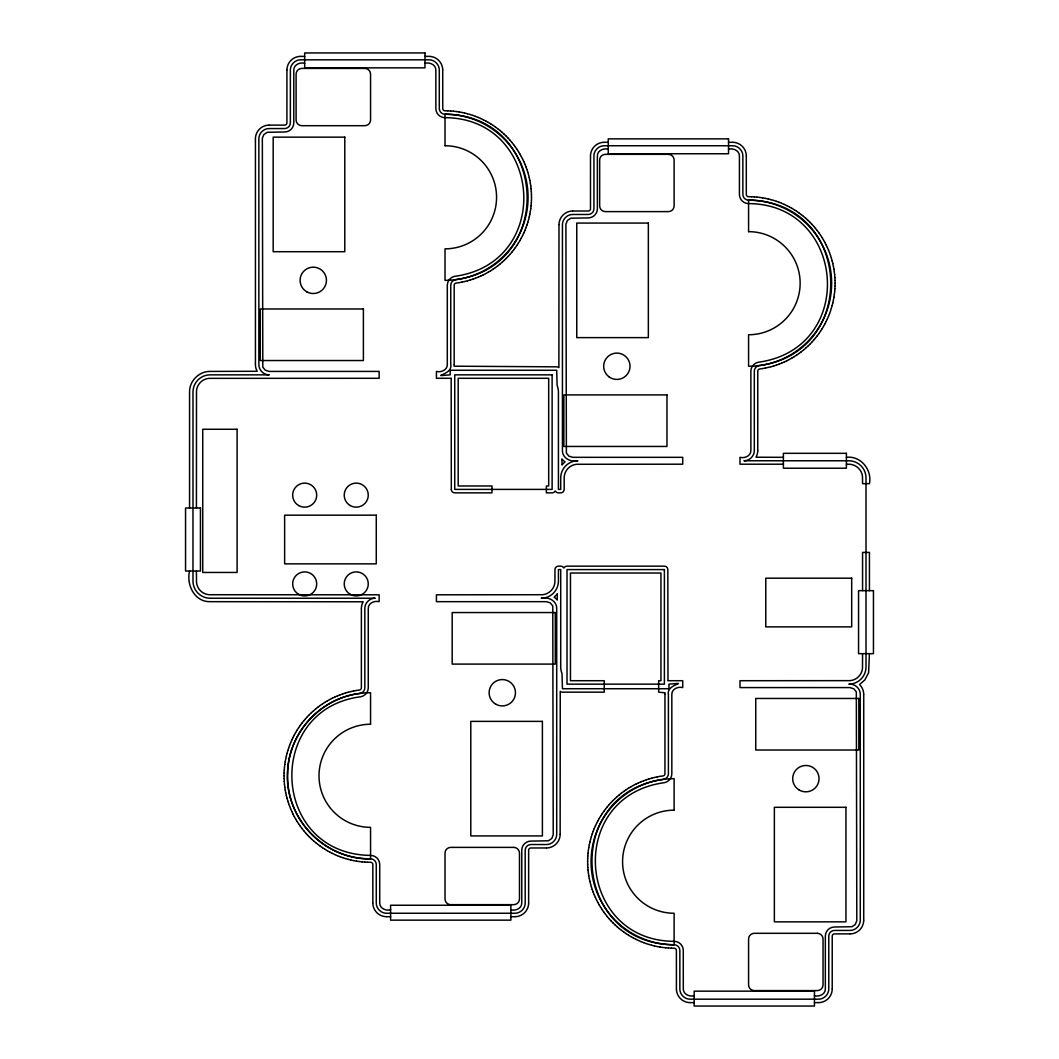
<?xml version="1.0" encoding="UTF-8"?>
<svg xmlns="http://www.w3.org/2000/svg" width="1059" height="1059" viewBox="0 0 1059 1059"><rect width="100%" height="100%" fill="white"/><g stroke="black" fill="none" stroke-linecap="round" stroke-linejoin="round"><path stroke-width="1.5" d="M284.064 775.691L284.103 773.07M531.459 200.019L531.499 197.398M587.639 861.602L587.679 858.981M835.035 285.93L835.074 283.309M255.431 138.623L255.471 137.829A9.16 9.16 0 0 1 255.537 137.207L255.643 136.492A9.16 9.16 0 0 1 255.762 135.883L255.934 135.181A9.16 9.16 0 0 1 256.119 134.586L256.371 133.897A9.16 9.16 0 0 1 256.596 133.328L256.913 132.666A9.16 9.16 0 0 1 257.205 132.123L257.575 131.488A9.16 9.16 0 0 1 257.919 130.972L258.356 130.389A9.16 9.16 0 0 1 258.753 129.913L259.243 129.37A9.16 9.16 0 0 1 259.68 128.933L260.223 128.443A9.16 9.16 0 0 1 260.699 128.046L261.282 127.623A9.16 9.16 0 0 1 261.798 127.279L262.42 126.895A9.16 9.16 0 0 1 262.976 126.603L263.625 126.299A9.16 9.16 0 0 1 264.207 126.061L264.896 125.809A9.16 9.16 0 0 1 265.478 125.637L266.193 125.452A9.16 9.16 0 0 1 266.802 125.333L267.517 125.227A9.16 9.16 0 0 1 268.139 125.161L268.933 125.121M286.936 69.894L286.976 69.1A9.16 9.16 0 0 1 287.042 68.478L287.148 67.763A9.16 9.16 0 0 1 287.267 67.154L287.439 66.439A9.16 9.16 0 0 1 287.624 65.857L287.863 65.168A9.16 9.16 0 0 1 288.101 64.586L288.419 63.937A9.16 9.16 0 0 1 288.71 63.381L289.081 62.759A9.16 9.16 0 0 1 289.425 62.243L289.862 61.66A9.16 9.16 0 0 1 290.259 61.184L290.748 60.641A9.16 9.16 0 0 1 291.185 60.204L291.728 59.714A9.16 9.16 0 0 1 292.205 59.317L292.787 58.88A9.16 9.16 0 0 1 293.303 58.536L293.925 58.166A9.16 9.16 0 0 1 294.468 57.874L295.13 57.557A9.16 9.16 0 0 1 295.699 57.318L296.388 57.08A9.16 9.16 0 0 1 296.983 56.895L297.698 56.723A9.16 9.16 0 0 1 298.294 56.604L299.022 56.498A9.16 9.16 0 0 1 299.631 56.431L300.438 56.392M284.116 772.858L284.249 770.237M361.397 608.303L361.437 607.509A9.16 9.16 0 0 1 361.503 606.886L361.609 606.172A9.16 9.16 0 0 1 361.728 605.563L361.9 604.848A9.16 9.16 0 0 1 362.085 604.265L362.324 603.577A9.16 9.16 0 0 1 362.562 603.008L362.88 602.346A9.16 9.16 0 0 1 363.171 601.79L210.172 601.671C194.631 602.121 186.159 584.74 189.561 571.026M454.179 364.786L454.139 365.58A9.16 9.16 0 0 1 454.073 366.189L556.703 366.838A3.442 3.442 0 0 1 558.887 367.605L558.993 224.852M531.327 202.838L531.459 200.217M559.006 224.548L559.046 223.74A9.16 9.16 0 0 1 559.099 223.131L559.218 222.403A9.16 9.16 0 0 1 559.337 221.794L559.509 221.093A9.16 9.16 0 0 1 559.695 220.497L559.933 219.809A9.16 9.16 0 0 1 560.171 219.239L560.489 218.578A9.16 9.16 0 0 1 560.78 218.035L561.151 217.413A9.16 9.16 0 0 1 561.495 216.896L561.932 216.314A9.16 9.16 0 0 1 562.329 215.824L562.819 215.295A9.16 9.16 0 0 1 563.256 214.858L563.798 214.355A9.16 9.16 0 0 1 564.275 213.971L564.857 213.534A9.16 9.16 0 0 1 565.374 213.19L565.996 212.819A9.16 9.16 0 0 1 566.539 212.528L567.2 212.21A9.16 9.16 0 0 1 567.77 211.972L568.458 211.734A9.16 9.16 0 0 1 569.054 211.548L569.755 211.376A9.16 9.16 0 0 1 570.364 211.257L571.092 211.138A9.16 9.16 0 0 1 571.701 211.085L572.509 211.045M528.64 903.195L528.6 903.989A9.16 9.16 0 0 1 528.534 904.598L528.428 905.326A9.16 9.16 0 0 1 528.309 905.935L528.123 906.636A9.16 9.16 0 0 1 527.951 907.232L527.7 907.92A9.16 9.16 0 0 1 527.461 908.49L527.157 909.151A9.16 9.16 0 0 1 526.866 909.694L526.482 910.33A9.16 9.16 0 0 1 526.138 910.833L525.714 911.428A9.16 9.16 0 0 1 525.317 911.905L524.827 912.448A9.16 9.16 0 0 1 524.39 912.884L523.848 913.374A9.16 9.16 0 0 1 523.371 913.758L522.789 914.195A9.16 9.16 0 0 1 522.272 914.539L521.637 914.923A9.16 9.16 0 0 1 521.094 915.214L520.432 915.519A9.16 9.16 0 0 1 519.863 915.757L519.175 916.009A9.16 9.16 0 0 1 518.579 916.181L517.877 916.366A9.16 9.16 0 0 1 517.269 916.485L516.554 916.591A9.16 9.16 0 0 1 515.932 916.644L515.137 916.684M590.512 155.805L590.551 155.011A9.16 9.16 0 0 1 590.604 154.402L590.71 153.674A9.16 9.16 0 0 1 590.829 153.065L591.015 152.364A9.16 9.16 0 0 1 591.187 151.768L591.438 151.08A9.16 9.16 0 0 1 591.677 150.51L591.994 149.849A9.16 9.16 0 0 1 592.285 149.306L592.656 148.67A9.16 9.16 0 0 1 593 148.167L593.437 147.572A9.16 9.16 0 0 1 593.821 147.095L594.311 146.552A9.16 9.16 0 0 1 594.748 146.116L595.29 145.626A9.16 9.16 0 0 1 595.767 145.242L596.363 144.805A9.16 9.16 0 0 1 596.879 144.461L597.501 144.077A9.16 9.16 0 0 1 598.044 143.786L598.706 143.481A9.16 9.16 0 0 1 599.275 143.243L599.963 142.991A9.16 9.16 0 0 1 600.559 142.819L601.26 142.634A9.16 9.16 0 0 1 601.869 142.515L602.597 142.409A9.16 9.16 0 0 1 603.206 142.356L604.014 142.316M560.132 834.452L560.092 835.26A9.16 9.16 0 0 1 560.039 835.869L559.933 836.597A9.16 9.16 0 0 1 559.814 837.206L559.629 837.907A9.16 9.16 0 0 1 559.456 838.503L559.205 839.191A9.16 9.16 0 0 1 558.967 839.761L558.662 840.422A9.16 9.16 0 0 1 558.371 840.965L557.987 841.587A9.16 9.16 0 0 1 557.643 842.104L557.206 842.686A9.16 9.16 0 0 1 556.822 843.176L556.332 843.705A9.16 9.16 0 0 1 555.896 844.142L555.353 844.645A9.16 9.16 0 0 1 554.876 845.029L554.281 845.466A9.16 9.16 0 0 1 553.778 845.81L553.142 846.181A9.16 9.16 0 0 1 552.599 846.472L551.938 846.79A9.16 9.16 0 0 1 551.368 847.028L550.68 847.266A9.16 9.16 0 0 1 550.084 847.452L549.383 847.624A9.16 9.16 0 0 1 548.774 847.743L548.046 847.862A9.16 9.16 0 0 1 547.437 847.915L546.629 847.955M587.692 858.783L587.811 856.162M664.973 694.214L665.012 693.42A9.16 9.16 0 0 1 665.065 692.811L658.658 692.162L658.658 680.712L660.948 680.712L660.948 573.025L570.457 573.025L570.457 680.712L604.252 680.712L604.252 692.162L562.435 692.162A3.442 3.442 0 0 1 560.251 691.395L560.145 834.148M757.741 450.697L757.701 451.491A9.16 9.16 0 0 1 757.648 452.114L757.542 452.828A9.16 9.16 0 0 1 757.41 453.437L757.238 454.152A9.16 9.16 0 0 1 757.053 454.735L756.814 455.423A9.16 9.16 0 0 1 756.576 455.992L756.258 456.654A9.16 9.16 0 0 1 755.967 457.21L783.395 457.329M834.902 288.763L835.021 286.142M832.202 989.106L832.162 989.9A9.16 9.16 0 0 1 832.109 990.522L832.003 991.237A9.16 9.16 0 0 1 831.871 991.846L831.699 992.561A9.16 9.16 0 0 1 831.514 993.143L831.275 993.832A9.16 9.16 0 0 1 831.037 994.414L830.719 995.063A9.16 9.16 0 0 1 830.428 995.619L830.057 996.241A9.16 9.16 0 0 1 829.713 996.757L829.276 997.34A9.16 9.16 0 0 1 828.893 997.816L828.403 998.359A9.16 9.16 0 0 1 827.966 998.796L827.423 999.286A9.16 9.16 0 0 1 826.947 999.683L826.351 1000.12A9.16 9.16 0 0 1 825.835 1000.464L825.213 1000.834A9.16 9.16 0 0 1 824.67 1001.126L824.008 1001.443A9.16 9.16 0 0 1 823.439 1001.682L822.75 1001.92A9.16 9.16 0 0 1 822.155 1002.105L821.453 1002.277A9.16 9.16 0 0 1 820.844 1002.396L820.116 1002.502A9.16 9.16 0 0 1 819.507 1002.569L818.7 1002.608M863.707 920.377L863.667 921.171A9.16 9.16 0 0 1 863.601 921.793L863.495 922.508A9.16 9.16 0 0 1 863.376 923.117L863.204 923.819A9.16 9.16 0 0 1 863.019 924.414L862.781 925.103A9.16 9.16 0 0 1 862.542 925.672L862.225 926.334A9.16 9.16 0 0 1 861.933 926.877L861.563 927.512A9.16 9.16 0 0 1 861.219 928.028L860.782 928.611A9.16 9.16 0 0 1 860.385 929.087L859.895 929.63A9.16 9.16 0 0 1 859.458 930.067L858.915 930.557A9.16 9.16 0 0 1 858.439 930.954L857.856 931.377A9.16 9.16 0 0 1 857.34 931.721L856.718 932.105A9.16 9.16 0 0 1 856.175 932.397L855.513 932.701A9.16 9.16 0 0 1 854.944 932.939L854.256 933.191A9.16 9.16 0 0 1 853.66 933.363L852.945 933.548A9.16 9.16 0 0 1 852.349 933.667L851.621 933.773A9.16 9.16 0 0 1 851.012 933.839L850.205 933.879M284.262 770.039L284.474 767.418M531.102 205.658L531.314 203.05M587.824 855.95L588.049 853.342M834.664 291.582L834.889 288.961M284.487 767.219L284.792 764.611M530.771 208.477L531.075 205.87M588.063 853.13L588.367 850.523M834.346 294.389L834.651 291.781M284.818 764.399L285.202 761.805M530.36 211.27L530.744 208.676M588.394 850.324L588.778 847.729M833.936 297.195L834.32 294.601M285.242 761.606L285.705 759.025M529.857 214.064L530.334 211.482M588.804 847.518L589.281 844.936M833.433 299.975L833.91 297.394M285.745 758.813L286.301 756.258M529.262 216.83L529.818 214.262M589.32 844.738L589.876 842.17M832.837 302.742L833.393 300.187M286.354 756.06L286.989 753.505M528.587 219.57L529.222 217.029M589.916 841.971L590.565 839.43M832.149 305.495L832.798 302.94M287.042 753.306L287.757 750.791M527.806 222.297L528.534 219.769M590.618 839.231L591.332 836.703M831.381 308.209L832.096 305.694M287.823 750.593L288.617 748.091M526.945 224.998L527.753 222.496M591.399 836.504L592.193 834.002M830.521 310.909L831.315 308.407M288.683 747.892L289.57 745.43M525.992 227.659L526.879 225.183M592.259 833.817L593.146 831.341M829.568 313.57L830.455 311.108M289.65 745.232L290.616 742.796M524.96 230.293L525.926 227.857M593.212 831.143L594.178 828.707M828.535 316.204L829.501 313.768M290.695 742.597L291.728 740.188M523.834 232.887L524.88 230.478M594.258 828.522L595.304 826.113M827.41 318.812L828.456 316.403M522.63 235.455L523.755 233.073M291.821 740.003L292.946 737.633M826.205 321.367L827.317 318.997M595.396 825.927L596.508 823.545M521.346 237.971L522.537 235.641M293.025 737.448L294.23 735.118M824.908 323.882L826.113 321.552M596.601 823.359L597.806 821.029M519.969 240.446L521.24 238.156M294.323 734.933L295.607 732.643M823.545 326.357L824.815 324.067M597.898 820.844L599.169 818.554M518.513 242.868L519.863 240.618M295.699 732.457L297.05 730.207M822.088 328.793L823.439 326.543M599.275 818.382L600.625 816.132M516.991 245.251L518.407 243.054M297.169 730.035L298.585 727.824M820.553 331.176L821.983 328.965M600.731 815.946L602.161 813.749M515.376 247.581L516.871 245.423M298.704 727.652L300.187 725.494M818.951 333.506L820.447 331.348M602.267 813.577L603.762 811.419M513.694 249.858L515.256 247.753M300.319 725.336L301.881 723.231M817.27 335.769L818.832 333.664M603.882 811.247L605.444 809.142M511.934 252.082L513.562 250.017M302 723.059L303.629 721.007M815.509 337.993L817.138 335.941M605.576 808.983L607.204 806.918M510.107 254.239L511.801 252.241M303.761 720.848L305.455 718.849M813.683 340.151L815.377 338.152M607.337 806.759L609.031 804.761M508.214 256.331L509.975 254.398M305.601 718.69L307.362 716.744M811.776 342.256L813.55 340.31M609.163 804.602L610.937 802.669M506.242 258.37L508.068 256.49M307.507 716.599L309.321 714.706M809.817 344.294L811.644 342.401M611.069 802.51L612.896 800.63M504.216 260.342L506.096 258.515M309.466 714.56L311.359 712.733M807.779 346.267L809.672 344.44M613.042 800.485L614.935 798.658M502.125 262.248L504.058 260.488M311.505 712.601L313.451 710.841M805.687 348.159L807.633 346.399M615.08 798.512L617.026 796.752M499.967 264.075L501.966 262.38M313.61 710.695L315.608 709M803.529 349.999L805.542 348.305M617.172 796.62L619.184 794.925M497.743 265.849L499.808 264.207M315.767 708.868L317.819 707.24M801.319 351.76L803.371 350.132M619.343 794.793L621.395 793.151M495.48 267.53L497.584 265.968M317.991 707.121L320.096 705.559M799.042 353.441L801.16 351.879M621.554 793.032L623.658 791.47M493.15 269.145L495.308 267.649M796.725 355.056L798.883 353.574M320.255 705.426L322.413 703.944M623.83 791.351L625.988 789.855M490.78 270.68L492.978 269.264M794.343 356.592L796.553 355.175M322.585 703.825L324.795 702.408M626.16 789.736L628.371 788.32M488.345 272.137L490.595 270.786M791.92 358.061L794.171 356.711M324.967 702.289L327.218 700.939M628.543 788.214L630.793 786.863M485.882 273.513L488.173 272.242M789.445 359.438L791.748 358.154M327.403 700.846L329.693 699.562M630.965 786.758L633.269 785.487M483.354 274.81L485.697 273.619M786.93 360.735L789.273 359.531M329.878 699.469L332.208 698.265M633.441 785.381L635.784 784.189M480.799 276.028L483.182 274.903M784.375 361.94L786.744 360.815M332.394 698.185L334.763 697.06M635.969 784.097L638.339 782.972M478.205 277.154L480.614 276.108M781.78 363.065L784.189 362.032M334.948 696.968L337.358 695.935M638.524 782.892L640.933 781.846M475.584 278.199L478.019 277.233M779.146 364.111L781.595 363.144M337.556 695.856L339.992 694.889M641.119 781.767L643.568 780.801M472.91 279.152L475.385 278.265M776.485 365.077L778.961 364.19M340.191 694.81L342.653 693.923M643.753 780.735L646.228 779.848M470.222 280.026L472.724 279.219M773.798 365.937L776.287 365.143M342.851 693.857L345.353 693.063M646.427 779.781L648.915 778.974M467.496 280.807L470.024 280.079M771.071 366.718L773.599 366.004M345.552 692.996L348.067 692.282M649.114 778.921L651.642 778.193M464.755 281.495L467.297 280.86M768.331 367.407L770.873 366.771M348.265 692.229L350.82 691.593M651.841 778.14L654.383 777.505M461.989 282.091L464.557 281.535M765.564 368.016L768.132 367.46M351.019 691.54L353.587 690.984M654.581 777.465L657.149 776.909M459.209 282.607L461.79 282.131M762.771 368.519L765.353 368.055M353.785 690.945L356.367 690.481M657.348 776.869L659.942 776.393M458.997 282.634L455.992 283.084A2.29 2.29 0 0 0 454.192 285.109L454.179 364.468M762.573 368.558L759.568 369.009A2.29 2.29 0 0 0 757.767 371.021L757.754 450.393M356.565 690.442L359.583 689.991A2.29 2.29 0 0 0 361.371 687.979L361.384 608.607M660.141 776.366L663.146 775.916A2.29 2.29 0 0 0 664.946 773.891L664.959 694.532M300.743 56.392L304.688 56.392M424.963 56.392L428.908 56.392M304.688 63.262C299.935 62.018 293.581 64.705 293.806 70.251L293.793 123.003A9.16 9.16 0 0 1 284.805 131.991L267.239 132.282L263.823 134.559L262.341 138.252L262.804 367.116L265.306 370.213L269.224 371.418L379.148 371.418L379.148 378.288L208.835 378.354A13.741 13.741 0 0 0 196.497 390.692L196.431 508.016M424.963 63.262C429.716 62.018 436.07 64.705 435.845 70.251L435.858 108.68A9.16 9.16 0 0 0 444.846 117.668L445.018 117.668M269.238 125.121L284.858 125.108A2.29 2.29 0 0 0 286.91 123.056L286.923 70.198M604.318 142.303L608.263 142.303M728.539 142.303L732.484 142.303M608.263 149.173C603.524 147.929 597.144 150.603 597.369 156.163L597.369 208.914A9.16 9.16 0 0 1 588.38 217.902L570.801 218.194L567.478 220.378L565.903 224.164L566.38 453.027L568.882 456.138L572.8 457.329L682.724 457.329L682.724 464.199L576.546 464.279A13.741 13.741 0 0 0 564.222 476.603L564.156 489.404A3.442 3.442 0 0 1 560.714 492.845L558.424 492.845A3.442 3.442 0 0 1 555.393 491.032L555.154 491.032A3.442 3.442 0 0 1 552.123 492.845L546.391 492.845L546.391 485.975L548.694 485.975L548.694 378.288L458.19 378.288L458.19 485.975L491.985 485.975L491.985 492.845L454.748 492.845A3.442 3.442 0 0 1 451.319 489.404M728.539 149.173C733.278 147.929 739.645 150.616 739.42 156.163L739.42 194.591A9.16 9.16 0 0 0 748.422 203.593C845.77 203.831 857.909 348.517 758.27 362.257A9.174 9.174 0 0 0 750.871 371.074L750.884 450.34C751.096 455.86 744.742 458.626 739.989 457.329L739.989 464.199L783.395 464.199M572.813 211.032L588.433 211.019A2.29 2.29 0 0 0 590.485 208.967L590.498 156.123M846.406 457.329C860.755 455.489 872.272 469.944 869.439 483.672L862.569 483.672L862.503 476.603A13.741 13.741 0 0 0 850.165 464.279L846.406 464.199M546.325 847.968L530.705 847.981A2.29 2.29 0 0 0 528.653 850.033L528.64 902.877M390.599 909.827C385.86 911.097 379.493 908.384 379.718 902.837L379.718 864.409A9.16 9.16 0 0 0 370.729 855.407C270.627 854.428 264.128 708.908 360.867 696.743A9.174 9.174 0 0 0 368.267 687.926L368.267 608.66C368.042 603.114 374.409 600.427 379.148 601.671L379.148 594.801L208.835 594.721A13.741 13.741 0 0 1 196.497 582.397L196.431 571.026M510.888 909.827C515.627 911.071 521.994 908.384 521.769 902.837L521.769 850.086A9.16 9.16 0 0 1 530.758 841.098L548.337 840.806L551.739 838.529L553.235 834.836L552.758 605.973L550.256 602.862L546.338 601.671L436.427 601.671L436.427 594.801L542.592 594.721A13.741 13.741 0 0 0 554.916 582.397L554.982 569.596A3.442 3.442 0 0 1 558.424 566.155L560.714 566.155A3.442 3.442 0 0 1 563.745 567.968L563.984 567.968A3.442 3.442 0 0 1 567.015 566.155L664.39 566.155A3.442 3.442 0 0 1 667.832 569.596L667.977 680.858A3.442 3.442 0 0 1 668.97 680.712L682.724 680.712L682.724 687.582C677.985 686.311 671.605 689.038 671.83 694.572L671.83 773.838A9.174 9.174 0 0 1 664.443 782.667C565.413 795.997 576.493 941.107 674.292 941.332A9.16 9.16 0 0 1 683.28 950.32L683.293 988.749C683.068 994.295 689.435 996.982 694.174 995.738M386.667 916.697L390.599 916.697M510.888 916.697L514.82 916.697M849.9 933.879L834.28 933.892A2.29 2.29 0 0 0 832.228 935.944L832.215 988.802M814.45 995.738C819.203 996.982 825.57 994.295 825.345 988.749L825.345 935.997A9.16 9.16 0 0 1 834.333 927.009L851.913 926.718L855.235 924.533L856.81 920.748L856.334 691.884L853.832 688.787L849.914 687.582L739.989 687.582L739.989 680.712L850.165 680.646A13.741 13.741 0 0 0 862.503 668.308L862.569 653.655M690.23 1002.608L694.174 1002.608M814.45 1002.608L818.395 1002.608M447.745 110.851L444.793 110.785A2.29 2.29 0 0 1 442.741 108.733L442.728 70.198M445.032 117.668C542.658 118.105 553.698 262.95 454.695 276.333A9.174 9.174 0 0 0 447.308 285.162L447.308 364.428C447.533 369.948 441.166 372.702 436.427 371.418L436.427 378.288L450.168 378.288A3.442 3.442 0 0 0 451.174 378.142L451.319 489.404M751.308 196.762L748.369 196.696A2.29 2.29 0 0 1 746.317 194.644L746.291 156.123M367.83 862.238L370.782 862.304A2.29 2.29 0 0 1 372.834 864.356L372.847 902.877M671.393 948.149L674.345 948.215A2.29 2.29 0 0 1 676.397 950.267L676.423 988.802M429.213 56.392L430.02 56.431A9.16 9.16 0 0 1 430.629 56.498L431.357 56.604A9.16 9.16 0 0 1 431.966 56.723L432.668 56.895A9.16 9.16 0 0 1 433.263 57.08L433.952 57.318A9.16 9.16 0 0 1 434.521 57.557L435.183 57.874A9.16 9.16 0 0 1 435.726 58.166L436.348 58.536A9.16 9.16 0 0 1 436.864 58.88L437.446 59.317A9.16 9.16 0 0 1 437.936 59.714L438.466 60.204A9.16 9.16 0 0 1 438.903 60.641L439.406 61.184A9.16 9.16 0 0 1 439.789 61.66L440.226 62.243A9.16 9.16 0 0 1 440.57 62.759L440.941 63.381A9.16 9.16 0 0 1 441.232 63.937L441.55 64.586A9.16 9.16 0 0 1 441.788 65.168L442.027 65.857A9.16 9.16 0 0 1 442.212 66.439L442.384 67.154A9.16 9.16 0 0 1 442.503 67.763L442.622 68.478A9.16 9.16 0 0 1 442.675 69.1L442.715 69.894M447.944 110.851L450.565 110.983M732.788 142.316L733.583 142.356A9.16 9.16 0 0 1 734.205 142.409L734.92 142.515A9.16 9.16 0 0 1 735.528 142.634L736.243 142.819A9.16 9.16 0 0 1 736.826 142.991L737.514 143.243A9.16 9.16 0 0 1 738.097 143.481L738.745 143.786A9.16 9.16 0 0 1 739.301 144.077L739.923 144.461A9.16 9.16 0 0 1 740.44 144.805L741.022 145.242A9.16 9.16 0 0 1 741.499 145.626L742.041 146.116A9.16 9.16 0 0 1 742.478 146.552L742.968 147.095A9.16 9.16 0 0 1 743.365 147.572L743.802 148.167A9.16 9.16 0 0 1 744.146 148.67L744.517 149.306A9.16 9.16 0 0 1 744.808 149.849L745.126 150.51A9.16 9.16 0 0 1 745.364 151.08L745.602 151.768A9.16 9.16 0 0 1 745.788 152.364L745.96 153.065A9.16 9.16 0 0 1 746.079 153.674L746.185 154.402A9.16 9.16 0 0 1 746.251 155.011L746.291 155.805M751.519 196.762L754.14 196.895M364.998 862.105L367.619 862.238M386.35 916.684L385.555 916.644A9.16 9.16 0 0 1 384.933 916.591L384.218 916.485A9.16 9.16 0 0 1 383.61 916.366L382.895 916.181A9.16 9.16 0 0 1 382.312 916.009L381.624 915.757A9.16 9.16 0 0 1 381.055 915.519L380.393 915.214A9.16 9.16 0 0 1 379.85 914.923L379.215 914.539A9.16 9.16 0 0 1 378.698 914.195L378.116 913.758A9.16 9.16 0 0 1 377.639 913.374L377.097 912.884A9.16 9.16 0 0 1 376.66 912.448L376.17 911.905A9.16 9.16 0 0 1 375.773 911.428L375.349 910.833A9.16 9.16 0 0 1 375.005 910.33L374.621 909.694A9.16 9.16 0 0 1 374.33 909.151L374.026 908.49A9.16 9.16 0 0 1 373.787 907.92L373.536 907.232A9.16 9.16 0 0 1 373.364 906.636L373.178 905.935A9.16 9.16 0 0 1 373.059 905.326L372.953 904.598A9.16 9.16 0 0 1 372.887 903.989L372.847 903.195M668.573 948.017L671.194 948.149M689.925 1002.608L689.131 1002.569A9.16 9.16 0 0 1 688.509 1002.502L687.781 1002.396A9.16 9.16 0 0 1 687.185 1002.277L686.47 1002.105A9.16 9.16 0 0 1 685.875 1001.92L685.199 1001.682A9.16 9.16 0 0 1 684.617 1001.443L683.955 1001.126A9.16 9.16 0 0 1 683.412 1000.834L682.79 1000.464A9.16 9.16 0 0 1 682.274 1000.12L681.692 999.683A9.16 9.16 0 0 1 681.215 999.286L680.672 998.796A9.16 9.16 0 0 1 680.235 998.359L679.746 997.816A9.16 9.16 0 0 1 679.349 997.34L678.912 996.757A9.16 9.16 0 0 1 678.567 996.241L678.197 995.619A9.16 9.16 0 0 1 677.906 995.063L677.588 994.414A9.16 9.16 0 0 1 677.35 993.832L677.111 993.143A9.16 9.16 0 0 1 676.926 992.561L676.754 991.846A9.16 9.16 0 0 1 676.635 991.237L676.529 990.522A9.16 9.16 0 0 1 676.463 989.9L676.423 989.106M450.777 110.996L453.384 111.208M754.352 196.908L756.96 197.12M362.178 861.88L364.799 862.092M665.754 947.792L668.361 948.004M453.596 111.235L456.204 111.526M757.172 197.146L759.78 197.451M359.372 861.549L361.979 861.854M662.934 947.474L665.542 947.765M456.403 111.552L458.997 111.936M759.978 197.477L762.573 197.861M356.565 861.139L359.16 861.523M660.141 947.064L662.735 947.448M459.209 111.976L461.79 112.439M762.771 197.887L765.353 198.364M353.785 860.636L356.367 861.113M657.348 946.561L659.942 947.024M461.989 112.479L464.557 113.035M765.564 198.404L768.132 198.96M351.019 860.04L353.587 860.596M654.581 945.965L657.149 946.521M464.755 113.088L467.297 113.723M768.331 198.999L770.873 199.635M348.265 859.365L350.82 860.001M651.841 945.277L654.383 945.912M771.071 199.688L773.599 200.416M467.496 113.776L470.024 114.491M649.114 944.509L651.642 945.224M345.552 858.584L348.067 859.312M773.798 200.469L776.287 201.276M470.222 114.557L472.724 115.365M646.427 943.635L648.915 944.443M342.851 857.724L345.353 858.531M776.485 201.342L778.961 202.229M472.91 115.431L475.385 116.305M643.753 942.695L646.228 943.569M340.191 856.771L342.653 857.658M779.146 202.295L781.595 203.262M475.584 116.384L478.019 117.35M641.119 941.65L643.568 942.616M337.556 855.738L339.992 856.705M781.78 203.341L784.189 204.387M478.205 117.43L480.614 118.462M638.524 940.538L640.933 941.57M334.948 854.613L337.358 855.659M784.375 204.466L786.744 205.592M480.799 118.555L483.182 119.68M635.969 939.32L638.339 940.445M332.394 853.408L334.763 854.534M786.93 205.684L789.273 206.876M483.354 119.773L485.697 120.964M633.441 938.036L635.784 939.227M329.878 852.124L332.208 853.316M789.445 206.982L791.748 208.252M485.882 121.057L488.173 122.341M630.965 936.659L633.269 937.943M327.403 850.748L329.693 852.018M791.92 208.358L794.171 209.708M488.345 122.447L490.595 123.784M628.543 935.216L630.793 936.553M324.967 849.292L327.218 850.642M794.343 209.814L796.553 211.231M490.78 123.903L492.978 125.319M626.16 933.681L628.371 935.097M322.585 847.769L324.795 849.186M796.725 211.35L798.883 212.846M493.15 125.439L495.308 126.934M623.83 932.066L625.988 933.561M320.255 846.154L322.413 847.65M799.042 212.965L801.16 214.527M495.48 127.054L497.584 128.616M621.554 930.384L623.658 931.946M317.991 844.473L320.096 846.035M801.319 214.659L803.371 216.288M497.743 128.735L499.808 130.363M619.343 928.637L621.395 930.265M315.767 842.712L317.819 844.341M803.529 216.42L805.542 218.114M499.967 130.495L501.966 132.203M617.172 926.797L619.184 928.505M313.61 840.886L315.608 842.58M805.687 218.247L807.633 220.007M502.125 132.335L504.058 134.096M615.08 924.904L617.026 926.665M311.505 838.993L313.451 840.753M807.779 220.153L809.672 221.98M504.216 134.241L506.096 136.055M613.042 922.945L614.935 924.759M309.466 837.02L311.359 838.847M809.817 222.125L811.644 224.005M506.242 136.201L508.068 138.094M611.069 920.906L612.896 922.799M307.507 834.995L309.321 836.875M811.776 224.164L813.55 226.097M508.214 138.239L509.975 140.185M609.163 918.815L610.937 920.761M305.601 832.904L307.362 834.836M813.683 226.255L815.377 228.254M510.107 140.344L511.801 142.343M607.337 916.657L609.031 918.656M303.761 830.746L305.455 832.745M815.509 228.413L817.138 230.478M511.934 142.502L513.562 144.554M605.576 914.446L607.204 916.498M302 828.522L303.629 830.587M817.27 230.637L818.832 232.742M513.694 144.726L515.256 146.83M603.882 912.17L605.444 914.274M300.319 826.258L301.881 828.363M818.951 232.914L820.447 235.072M515.376 147.002L516.871 149.16M602.267 909.84L603.762 911.998M298.704 823.928L300.187 826.086M820.553 235.244L821.983 237.441M516.991 149.319L518.407 151.53M600.731 907.47L602.161 909.681M297.169 821.559L298.585 823.756M822.088 237.626L823.439 239.877M518.513 151.702L519.863 153.952M599.275 905.048L600.625 907.298M295.699 819.123L297.05 821.374M823.545 240.049L824.815 242.339M519.969 154.137L521.24 156.428M597.898 902.572L599.169 904.863M294.323 816.661L295.607 818.951M824.908 242.524L826.113 244.867M521.346 156.613L522.537 158.943M596.601 900.057L597.806 902.387M293.025 814.133L294.23 816.476M826.205 245.039L827.317 247.422M522.63 159.128L523.755 161.498M595.396 897.502L596.508 899.872M291.821 811.578L292.946 813.961M827.41 247.607L828.456 250.017M523.834 161.683L524.88 164.092M594.258 894.908L595.304 897.317M290.695 808.983L291.728 811.393M828.535 250.202L829.501 252.638M524.96 164.291L525.926 166.726M593.212 892.274L594.178 894.709M289.65 806.362L290.616 808.798M829.568 252.836L830.455 255.312M525.992 166.925L526.879 169.387M592.259 889.613L593.146 892.075M288.683 803.688L289.57 806.164M830.521 255.497L831.315 257.999M526.945 169.586L527.753 172.088M591.399 886.913L592.193 889.414M287.823 801.001L288.617 803.503M831.381 258.197L832.096 260.726M527.806 172.286L528.534 174.801M590.618 884.199L591.332 886.714M287.042 798.274L287.757 800.803M832.149 260.924L832.798 263.466M528.587 175L529.222 177.555M589.916 881.445L590.565 884M286.354 795.534L286.989 798.076M832.837 263.665L833.393 266.233M529.262 177.753L529.818 180.321M589.32 878.679L589.876 881.247M285.745 792.767L286.301 795.335M833.433 266.431L833.91 269.012M529.857 180.52L530.334 183.101M588.804 875.899L589.281 878.48M285.242 789.988L285.705 792.569M833.936 269.224L834.32 271.819M530.36 183.3L530.744 185.894M588.394 873.106L588.778 875.7M284.818 787.181L285.202 789.776M834.346 272.017L834.651 274.625M530.771 186.106L531.075 188.714M588.063 870.286L588.367 872.894M284.487 784.375L284.792 786.983M834.664 274.837L834.889 277.445M587.824 867.467L588.049 870.088M531.102 188.912L531.314 191.533M284.262 781.555L284.474 784.163M863.707 694.214L863.667 693.42A9.16 9.16 0 0 0 863.601 692.811L863.495 692.083A9.16 9.16 0 0 0 863.376 691.474L863.204 690.772A9.16 9.16 0 0 0 863.019 690.177L862.781 689.488A9.16 9.16 0 0 0 862.542 688.919L862.225 688.257A9.16 9.16 0 0 0 861.933 687.715L861.563 687.079A9.16 9.16 0 0 0 861.219 686.576L860.782 685.98A9.16 9.16 0 0 0 860.385 685.504L859.511 684.577L864.872 679.918L868.605 672.796L869.439 653.655M834.902 277.657L835.021 280.278M587.692 864.647L587.811 867.268M531.327 191.732L531.459 194.353M284.116 778.722L284.249 781.343M255.431 364.786L255.471 365.58A9.16 9.16 0 0 0 255.537 366.189L255.643 366.917A9.16 9.16 0 0 0 255.762 367.526L255.934 368.228A9.16 9.16 0 0 0 256.119 368.823L256.371 369.512A9.16 9.16 0 0 0 256.596 370.081L256.913 370.743A9.16 9.16 0 0 0 257.205 371.285L210.172 371.418C199.158 371.153 189.296 381.015 189.561 392.029L189.561 508.016M835.035 280.476L835.074 283.097M587.639 861.814L587.679 864.435M531.459 194.565L531.499 197.186M284.064 775.903L284.103 778.524M869.439 590.657L869.439 552.414L862.569 552.414L862.569 590.657M863.72 694.532L863.72 920.059M255.431 138.941L255.431 364.468M287.545 773.123C284.871 818.422 325.192 860.067 370.557 858.849A5.719 5.719 0 0 1 376.276 864.568L376.276 902.877C376.117 908.437 381.108 913.427 386.667 913.255L514.82 913.255C520.379 913.427 525.37 908.437 525.198 902.877L525.198 850.258A5.732 5.732 0 0 1 530.93 844.526L546.325 844.526C551.885 844.698 556.875 839.708 556.703 834.148L556.703 608.607C556.981 600.744 548.152 596.495 541.242 598.229A17.182 17.182 0 0 0 558.424 581.047L558.424 569.596L560.714 569.596L560.714 666.971A17.182 17.182 0 0 0 562.025 673.537L562.435 688.734L668.97 688.734L668.97 684.154C691.765 682.261 665.833 683.69 668.401 694.532L668.401 773.679A5.719 5.719 0 0 1 663.384 779.358C561.376 793.548 571.966 944.231 674.12 944.76A5.732 5.732 0 0 1 679.852 950.492L679.852 988.802C679.693 994.361 684.67 999.339 690.23 999.18L818.395 999.18C823.955 999.339 828.945 994.361 828.773 988.802L828.773 936.169A5.732 5.732 0 0 1 834.505 930.437L849.9 930.437C855.46 930.609 860.438 925.619 860.279 920.059L860.279 694.532C860.477 688.535 854.732 683.465 848.828 684.154A17.182 17.182 0 0 0 866.01 666.971L866.01 477.953A17.182 17.182 0 0 0 848.828 460.771L743.934 460.771C749.494 460.93 754.485 455.952 754.312 450.393L754.312 371.246A5.732 5.732 0 0 1 758.84 365.646C860.001 352.568 852.416 201.104 748.581 200.151A5.719 5.719 0 0 1 742.862 194.432L742.862 156.123C743.021 150.563 738.044 145.573 732.484 145.745L604.318 145.745C598.759 145.573 593.768 150.563 593.94 156.123L593.94 208.742A5.732 5.732 0 0 1 588.208 214.474L572.813 214.474C567.253 214.302 562.263 219.292 562.435 224.852L562.435 450.393C562.17 458.256 570.986 462.505 577.896 460.771A17.182 17.182 0 0 0 560.714 477.953L560.714 489.404L558.424 489.404L558.424 392.029A17.182 17.182 0 0 0 557.113 385.463L556.703 370.266L450.168 370.266L450.168 374.846C427.386 376.739 453.305 375.31 450.737 364.468L450.737 285.321A5.719 5.719 0 0 1 455.767 279.642C556.915 266.008 548.019 114.915 445.018 114.24A5.732 5.732 0 0 1 439.286 108.508L439.286 70.198C439.459 64.639 434.468 59.661 428.908 59.82L300.743 59.82C295.183 59.661 290.206 64.639 290.365 70.198L290.365 122.831A5.732 5.732 0 0 1 284.633 128.563L269.238 128.563C263.678 128.391 258.7 133.381 258.859 138.941L258.859 364.468C258.7 370.028 263.678 375.018 269.238 374.846L210.172 374.846A17.182 17.182 0 0 0 192.99 392.029L192.99 581.047A17.182 17.182 0 0 0 210.172 598.229L375.204 598.229C369.644 598.07 364.667 603.048 364.826 608.607L364.826 687.754A5.732 5.732 0 0 1 360.298 693.354C320.837 697.524 288.074 733.331 287.545 773.03M562.064 464.742L561.932 458.931A9.16 9.16 0 0 0 562.329 459.407L562.819 459.95A9.16 9.16 0 0 0 563.256 460.387L563.798 460.877A9.16 9.16 0 0 0 564.275 461.274L565.043 461.843L562.064 464.742M557.286 594.006L554.095 597.157L554.876 597.726A9.16 9.16 0 0 1 555.353 598.123L555.896 598.613A9.16 9.16 0 0 1 556.332 599.05L556.822 599.593A9.16 9.16 0 0 1 557.206 600.069L557.286 594.006M424.963 52.95L304.688 52.95L304.688 67.842L424.963 67.842L424.963 52.95M364.826 68.411L301.815 68.411A5.732 5.732 0 0 0 296.096 74.143L296.096 119.971A5.732 5.732 0 0 0 301.815 125.69L364.826 125.69A5.732 5.732 0 0 0 370.557 119.971L370.557 74.143A5.732 5.732 0 0 0 364.826 68.411M344.784 137.154L273.182 137.154L273.182 251.698L344.784 251.698L344.784 137.154M728.539 138.861L608.263 138.861L608.263 153.754L728.539 153.754L728.539 138.861M668.401 154.336L605.391 154.336A5.732 5.732 0 0 0 599.659 160.055L599.659 205.883A5.732 5.732 0 0 0 605.391 211.615L668.401 211.615A5.732 5.732 0 0 0 674.12 205.883L674.12 160.055A5.732 5.732 0 0 0 668.401 154.336M648.346 223.065L576.758 223.065L576.758 337.622L648.346 337.622L648.346 223.065M363.396 308.976L260.289 308.976L260.289 360.537L363.396 360.537L363.396 308.976M552.123 374.846L454.748 374.846L454.748 489.404L552.123 489.404L552.123 374.846M666.971 394.901L563.865 394.901L563.865 446.448L666.971 446.448L666.971 394.901M237.097 429.266L202.732 429.266L202.732 572.456L237.097 572.456L237.097 429.266M846.406 453.318L783.395 453.318L783.395 468.21L846.406 468.21L846.406 453.318M200.442 508.016L185.55 508.016L185.55 571.026L200.442 571.026L200.442 508.016M376.276 515.177L284.633 515.177L284.633 563.865L376.276 563.865L376.276 515.177M664.39 569.596L567.015 569.596L567.015 684.154L664.39 684.154L664.39 569.596M851.688 578.188L765.776 578.188L765.776 626.875L851.688 626.875L851.688 578.188M873.45 590.657L858.558 590.657L858.558 653.655L873.45 653.655L873.45 590.657M555.273 612.552L452.18 612.552L452.18 664.099L555.273 664.099L555.273 612.552M858.849 698.463L755.742 698.463L755.742 750.024L858.849 750.024L858.849 698.463M542.393 721.378L470.792 721.378L470.792 835.935L542.393 835.935L542.393 721.378M845.956 807.302L774.367 807.302L774.367 921.846L845.956 921.846L845.956 807.302M513.747 847.385L450.737 847.385A5.732 5.732 0 0 0 445.018 853.117L445.018 898.945A5.732 5.732 0 0 0 450.737 904.664L513.747 904.664A5.732 5.732 0 0 0 519.479 898.945L519.479 853.117A5.732 5.732 0 0 0 513.747 847.385M510.888 905.246L390.599 905.246L390.599 920.139L510.888 920.139L510.888 905.246M817.323 933.31L754.312 933.31A5.732 5.732 0 0 0 748.581 939.042L748.581 984.857A5.732 5.732 0 0 0 754.312 990.589L817.323 990.589A5.732 5.732 0 0 0 823.042 984.857L823.042 939.042A5.732 5.732 0 0 0 817.323 933.31M814.45 991.158L694.174 991.158L694.174 1006.05L814.45 1006.05L814.45 991.158M748.581 231.656L748.581 200.151A83.052 83.052 0 0 1 831.646 283.203A83.052 83.052 0 0 1 748.581 366.255L748.581 334.75A51.547 51.547 0 0 0 800.141 283.203A51.547 51.547 0 0 0 748.581 231.656M674.12 810.161L674.12 778.656A83.052 83.052 0 0 0 591.068 861.708A83.052 83.052 0 0 0 674.12 944.76L674.12 913.255A51.547 51.547 0 0 1 622.573 861.708A51.547 51.547 0 0 1 674.12 810.161M445.018 145.745L445.018 114.24A83.052 83.052 0 0 1 528.07 197.292A83.052 83.052 0 0 1 445.018 280.344L445.018 248.839A51.547 51.547 0 0 0 496.565 197.292A51.547 51.547 0 0 0 445.018 145.745M370.557 724.25L370.557 692.745A83.052 83.052 0 0 0 287.505 775.797A83.052 83.052 0 0 0 370.557 858.849L370.557 827.344A51.547 51.547 0 0 1 319.011 775.797A51.547 51.547 0 0 1 370.557 724.25M350.225 505.553A12.033 12.033 0 0 0 368.267 495.135A12.033 12.033 0 0 0 350.225 484.718A12.033 12.033 0 0 0 350.225 505.553M350.225 594.324A12.033 12.033 0 0 0 368.267 583.919A12.033 12.033 0 0 0 350.225 573.501A12.033 12.033 0 0 0 350.225 594.324M298.664 505.553A12.033 12.033 0 0 0 316.707 495.135A12.033 12.033 0 0 0 298.664 484.718A12.033 12.033 0 0 0 298.664 505.553M298.664 594.324A12.033 12.033 0 0 0 316.707 583.919A12.033 12.033 0 0 0 298.664 573.501A12.033 12.033 0 0 0 298.664 594.324M799.28 790.067A13.171 13.171 0 0 0 819.044 778.656A13.171 13.171 0 0 0 799.28 767.245A13.171 13.171 0 0 0 799.28 790.067M495.705 704.156A13.171 13.171 0 0 0 515.468 692.745A13.171 13.171 0 0 0 495.705 681.334A13.171 13.171 0 0 0 495.705 704.156M609.177 376.964A13.171 13.171 0 0 0 629.959 367.552A13.171 13.171 0 0 0 611.414 354.262A13.171 13.171 0 0 0 609.177 376.964M306.686 291.755A13.171 13.171 0 0 0 326.45 280.344A13.171 13.171 0 0 0 306.686 268.933A13.171 13.171 0 0 0 306.686 291.755"/></g></svg>
